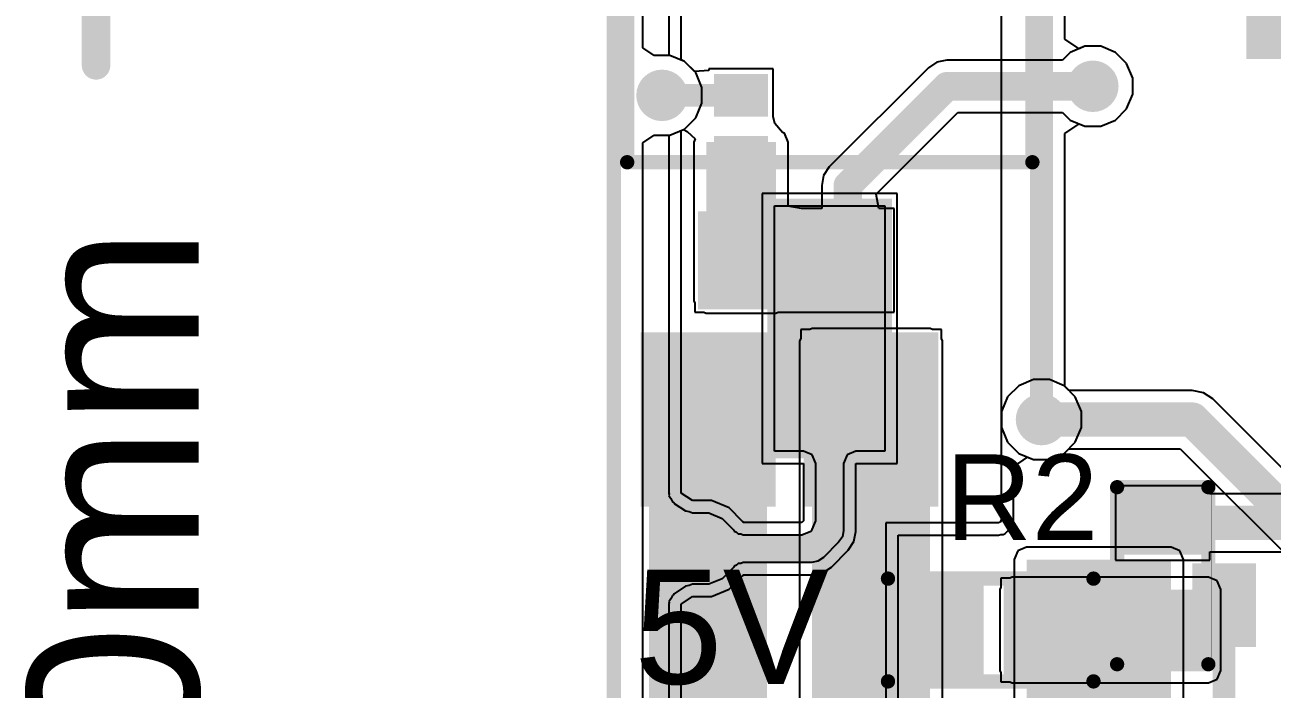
# Model space of a CAD drawing. Header units: millimetres. Extents: x -12 to 5428, y 0 to 5422.
# Drawn here: x -12.24 to -1.14, y 19.4 to 25.31 of the extents above; entities that cross this region are included whole.
import ezdxf

# ---------------------------------------------------------------- set-up
doc = ezdxf.new("R2010")
doc.units = ezdxf.units.MM
for name, color, linetype in [('BottomLayer', 5, 'Continuous'), ('BottomPaste', 16, 'Continuous'), ('BottomSolder', 6, 'Continuous'), ('Mechanical1', 6, 'Continuous'), ('Mechanical2', 216, 'Continuous'), ('TopLayer', 1, 'Continuous'), ('TopOverlay', 2, 'Continuous'), ('TopPaste', 8, 'Continuous'), ('TopSolder', 216, 'Continuous'), ('ViaHoleLayer', 16, 'Continuous')]:
    doc.layers.add(name, color=color, linetype=linetype)
doc.styles.add('Arial', font='', dxfattribs={"height": 0.2})
doc.styles.get('Arial').set_extended_font_data('Arial')

# ---------------------------------------------------------------- blocks, each defined once
blk = doc.blocks.new('DSIC01LSGET_61')
at = {"layer": 'TopLayer'}
for points in [[(-5.5, 0.5), (-3.3, 0.5), (-3.3, -0.5), (-5.5, -0.5)], [(3.3, 0.5), (5.5, 0.5), (5.5, -0.5), (3.3, -0.5)]]:
    blk.add_hatch(color=1, dxfattribs=at).paths.add_polyline_path(points)
at = {"layer": 'TopPaste'}
for points in [[(-5.5, 0.5), (-3.3, 0.5), (-3.3, -0.5), (-5.5, -0.5)], [(3.3, 0.5), (5.5, 0.5), (5.5, -0.5), (3.3, -0.5)]]:
    blk.add_hatch(color=8, dxfattribs=at).paths.add_polyline_path(points)
at = {"layer": 'TopSolder'}
for points in [[(-5.555, 0.555), (-3.245, 0.555), (-3.245, -0.555), (-5.555, -0.555)], [(3.245, 0.555), (5.555, 0.555), (5.555, -0.555), (3.245, -0.555)]]:
    blk.add_hatch(color=216, dxfattribs=at).paths.add_polyline_path(points)
at = {"layer": 'TopOverlay'}
for points, const_width in [([(-2.946, -1.803), (-2.946, 1.803)], 0.127), ([(2.921, 1.803), (-2.946, 1.803)], 0.127), ([(2.921, -1.803), (2.921, 1.803)], 0.127), ([(-0.508, 0), (0.483, 0.457)], 0.254), ([(-0.508, 0), (-1.422, 0)], 0.254), ([(1.372, -0.051), (0.457, -0.051)], 0.254), ([(2.921, -1.803), (-2.946, -1.803)], 0.127)]:
    blk.add_lwpolyline(points, dxfattribs=dict(at, const_width=const_width))
for points, const_width in [([(-2.978, 1.803, 1), (-2.915, 1.803, 1)], 0.0635), ([(-2.978, 1.803, 1), (-2.915, 1.803, 1)], 0.0635), ([(2.889, 1.803, 1), (2.953, 1.803, 1)], 0.0635), ([(2.889, 1.803, 1), (2.953, 1.803, 1)], 0.0635), ([(0.419, 0.457, 1), (0.546, 0.457, 1)], 0.127), ([(-1.486, 0, 1), (-1.359, 0, 1)], 0.127), ([(-0.572, 0, 1), (-0.445, 0, 1)], 0.127), ([(-0.572, 0, 1), (-0.445, 0, 1)], 0.127), ([(0.394, -0.051, 1), (0.521, -0.051, 1)], 0.127), ([(1.308, -0.051, 1), (1.435, -0.051, 1)], 0.127), ([(-2.978, -1.803, 1), (-2.915, -1.803, 1)], 0.0635), ([(-2.978, -1.803, 1), (-2.915, -1.803, 1)], 0.0635), ([(2.889, -1.803, 1), (2.953, -1.803, 1)], 0.0635), ([(2.889, -1.803, 1), (2.953, -1.803, 1)], 0.0635)]:
    blk.add_lwpolyline(points, format="xyb", close=True, dxfattribs=dict(at, const_width=const_width))
blk = doc.blocks.new('R___0201_B_99')
at = {"layer": 'BottomLayer'}
for points in [[(-0.41, 0.185), (-0.14, 0.185), (-0.14, -0.185), (-0.41, -0.185)], [(0.14, 0.185), (0.41, 0.185), (0.41, -0.185), (0.14, -0.185)]]:
    blk.add_hatch(color=5, dxfattribs=at).paths.add_polyline_path(points)
at = {"layer": 'BottomPaste'}
for points in [[(-0.41, 0.185), (-0.14, 0.185), (-0.14, -0.185), (-0.41, -0.185)], [(0.14, 0.185), (0.41, 0.185), (0.41, -0.185), (0.14, -0.185)]]:
    blk.add_hatch(color=16, dxfattribs=at).paths.add_polyline_path(points)
at = {"layer": 'BottomSolder'}
for points in [[(-0.465, 0.24), (-0.085, 0.24), (-0.085, -0.24), (-0.465, -0.24)], [(0.085, 0.24), (0.465, 0.24), (0.465, -0.24), (0.085, -0.24)]]:
    blk.add_hatch(color=6, dxfattribs=at).paths.add_polyline_path(points)
blk = doc.blocks.new('R___0402_B_109')
at = {"layer": 'BottomLayer'}
for points in [[(-0.241, 0.317), (-0.241, -0.318), (-0.698, -0.318), (-0.698, 0.317)], [(0.699, 0.317), (0.699, -0.318), (0.241, -0.318), (0.241, 0.317)]]:
    blk.add_hatch(color=5, dxfattribs=at).paths.add_polyline_path(points)
at = {"layer": 'BottomPaste'}
for points in [[(-0.241, 0.317), (-0.241, -0.318), (-0.698, -0.318), (-0.698, 0.317)], [(0.699, 0.317), (0.699, -0.318), (0.241, -0.318), (0.241, 0.317)]]:
    blk.add_hatch(color=16, dxfattribs=at).paths.add_polyline_path(points)
at = {"layer": 'BottomSolder'}
for points in [[(-0.186, 0.372), (-0.186, -0.373), (-0.753, -0.373), (-0.753, 0.372)], [(0.754, 0.372), (0.754, -0.373), (0.186, -0.373), (0.186, 0.372)]]:
    blk.add_hatch(color=6, dxfattribs=at).paths.add_polyline_path(points)
blk = doc.blocks.new('R___0402_111')
at = {"layer": 'TopLayer'}
for points in [[(-0.699, -0.318), (-0.699, 0.317), (-0.241, 0.317), (-0.241, -0.318)], [(0.241, -0.318), (0.241, 0.317), (0.698, 0.317), (0.698, -0.318)]]:
    blk.add_hatch(color=1, dxfattribs=at).paths.add_polyline_path(points)
at = {"layer": 'TopPaste'}
for points in [[(-0.699, -0.318), (-0.699, 0.317), (-0.241, 0.317), (-0.241, -0.318)], [(0.241, -0.318), (0.241, 0.317), (0.698, 0.317), (0.698, -0.318)]]:
    blk.add_hatch(color=8, dxfattribs=at).paths.add_polyline_path(points)
at = {"layer": 'TopSolder'}
for points in [[(-0.754, -0.373), (-0.754, 0.372), (-0.186, 0.372), (-0.186, -0.373)], [(0.186, -0.373), (0.186, 0.372), (0.753, 0.372), (0.753, -0.373)]]:
    blk.add_hatch(color=216, dxfattribs=at).paths.add_polyline_path(points)
at = {"layer": 'TopOverlay'}
for points, const_width in [([(-0.787, 0.406), (-0.787, -0.406)], 0.127), ([(-0.787, 0.406), (0.787, 0.406)], 0.127), ([(0.787, 0.406), (0.787, -0.406)], 0.127), ([(-0.787, -0.406), (0.787, -0.406)], 0.127), ([(-0.813, -0.432), (0.813, -0.432)], 0.00323)]:
    blk.add_lwpolyline(points, dxfattribs=dict(at, const_width=const_width))
for points, const_width in [([(-0.819, 0.406, 1), (-0.756, 0.406, 1)], 0.0635), ([(-0.819, 0.406, 1), (-0.756, 0.406, 1)], 0.0635), ([(0.756, 0.406, 1), (0.819, 0.406, 1)], 0.0635), ([(0.756, 0.406, 1), (0.819, 0.406, 1)], 0.0635), ([(-0.819, -0.406, 1), (-0.756, -0.406, 1)], 0.0635), ([(-0.819, -0.406, 1), (-0.756, -0.406, 1)], 0.0635), ([(-0.814, -0.432, 1), (-0.812, -0.432, 1)], 0.00161), ([(0.756, -0.406, 1), (0.819, -0.406, 1)], 0.0635), ([(0.756, -0.406, 1), (0.819, -0.406, 1)], 0.0635), ([(0.812, -0.432, 1), (0.814, -0.432, 1)], 0.00161)]:
    blk.add_lwpolyline(points, format="xyb", close=True, dxfattribs=dict(at, const_width=const_width))
blk = doc.blocks.new('LED_0402_B_114')
at = {"layer": 'BottomLayer'}
for points in [[(-0.785, 0.36), (-0.165, 0.36), (-0.165, -0.36), (-0.785, -0.36)], [(0.165, 0.36), (0.785, 0.36), (0.785, -0.36), (0.165, -0.36)]]:
    blk.add_hatch(color=5, dxfattribs=at).paths.add_polyline_path(points)
at = {"layer": 'BottomPaste'}
for points in [[(-0.785, 0.36), (-0.165, 0.36), (-0.165, -0.36), (-0.785, -0.36)], [(0.165, 0.36), (0.785, 0.36), (0.785, -0.36), (0.165, -0.36)]]:
    blk.add_hatch(color=16, dxfattribs=at).paths.add_polyline_path(points)
at = {"layer": 'BottomSolder'}
for points in [[(-0.86, 0.435), (-0.09, 0.435), (-0.09, -0.435), (-0.86, -0.435)], [(0.09, 0.435), (0.86, 0.435), (0.86, -0.435), (0.09, -0.435)]]:
    blk.add_hatch(color=6, dxfattribs=at).paths.add_polyline_path(points)
blk = doc.blocks.new('C___0402_B_213')
at = {"layer": 'BottomLayer'}
for points in [[(-0.241, 0.318), (-0.241, -0.317), (-0.698, -0.317), (-0.698, 0.318)], [(0.699, 0.318), (0.699, -0.317), (0.241, -0.317), (0.241, 0.318)]]:
    blk.add_hatch(color=5, dxfattribs=at).paths.add_polyline_path(points)
at = {"layer": 'BottomPaste'}
for points in [[(-0.241, 0.318), (-0.241, -0.317), (-0.698, -0.317), (-0.698, 0.318)], [(0.699, 0.318), (0.699, -0.317), (0.241, -0.317), (0.241, 0.318)]]:
    blk.add_hatch(color=16, dxfattribs=at).paths.add_polyline_path(points)
at = {"layer": 'BottomSolder'}
for points in [[(-0.181, 0.378), (-0.181, -0.377), (-0.758, -0.377), (-0.758, 0.378)], [(0.759, 0.378), (0.759, -0.377), (0.181, -0.377), (0.181, 0.378)]]:
    blk.add_hatch(color=6, dxfattribs=at).paths.add_polyline_path(points)
blk = doc.blocks.new('EVQP7A01P_B_224')
at = {"layer": 'BottomLayer'}
for points in [[(-2.5, 1.25), (-1.1, 1.25), (-1.1, 0.2), (-2.5, 0.2)], [(1.1, 1.25), (2.5, 1.25), (2.5, 0.2), (1.1, 0.2)], [(-2.5, -0.2), (-1.1, -0.2), (-1.1, -1.25), (-2.5, -1.25)], [(1.1, -0.2), (2.5, -0.2), (2.5, -1.25), (1.1, -1.25)]]:
    blk.add_hatch(color=5, dxfattribs=at).paths.add_polyline_path(points)
at = {"layer": 'BottomPaste'}
for points in [[(-2.5, 1.25), (-1.1, 1.25), (-1.1, 0.2), (-2.5, 0.2)], [(1.1, 1.25), (2.5, 1.25), (2.5, 0.2), (1.1, 0.2)], [(-2.5, -0.2), (-1.1, -0.2), (-1.1, -1.25), (-2.5, -1.25)], [(1.1, -0.2), (2.5, -0.2), (2.5, -1.25), (1.1, -1.25)]]:
    blk.add_hatch(color=16, dxfattribs=at).paths.add_polyline_path(points)
at = {"layer": 'BottomSolder'}
for points in [[(-2.575, 1.325), (-1.025, 1.325), (-1.025, 0.125), (-2.575, 0.125)], [(1.025, 1.325), (2.575, 1.325), (2.575, 0.125), (1.025, 0.125)], [(-2.575, -0.125), (-1.025, -0.125), (-1.025, -1.325), (-2.575, -1.325)], [(1.025, -0.125), (2.575, -0.125), (2.575, -1.325), (1.025, -1.325)]]:
    blk.add_hatch(color=6, dxfattribs=at).paths.add_polyline_path(points)
blk = doc.blocks.new('LED_0402_225')
at = {"layer": 'TopLayer'}
for points in [[(-0.785, 0.36), (-0.165, 0.36), (-0.165, -0.36), (-0.785, -0.36)], [(0.165, 0.36), (0.785, 0.36), (0.785, -0.36), (0.165, -0.36)]]:
    blk.add_hatch(color=1, dxfattribs=at).paths.add_polyline_path(points)
at = {"layer": 'TopOverlay'}
blk.add_hatch(color=2, dxfattribs=at).paths.add_polyline_path([(0.94, -0.508), (1.549, -0.508), (1.549, 0.508), (0.94, 0.508)])
at = {"layer": 'TopPaste'}
for points in [[(-0.785, 0.36), (-0.165, 0.36), (-0.165, -0.36), (-0.785, -0.36)], [(0.165, 0.36), (0.785, 0.36), (0.785, -0.36), (0.165, -0.36)]]:
    blk.add_hatch(color=8, dxfattribs=at).paths.add_polyline_path(points)
at = {"layer": 'TopSolder'}
for points in [[(-0.86, 0.435), (-0.09, 0.435), (-0.09, -0.435), (-0.86, -0.435)], [(0.09, 0.435), (0.86, 0.435), (0.86, -0.435), (0.09, -0.435)]]:
    blk.add_hatch(color=216, dxfattribs=at).paths.add_polyline_path(points)
at = {"layer": 'TopOverlay', "const_width": 0.127}
for points in [[(-0.889, 0.457), (-0.889, -0.457)], [(0.94, 0.457), (-0.889, 0.457)], [(0.94, 0.457), (0.94, -0.457)], [(0.94, -0.457), (-0.889, -0.457)]]:
    blk.add_lwpolyline(points, dxfattribs=at)
at = {"layer": 'TopOverlay', "const_width": 0.0635}
for points in [[(-0.921, 0.457, 1), (-0.857, 0.457, 1)], [(-0.921, 0.457, 1), (-0.857, 0.457, 1)], [(0.908, 0.457, 1), (0.972, 0.457, 1)], [(0.908, 0.457, 1), (0.972, 0.457, 1)], [(-0.921, -0.457, 1), (-0.857, -0.457, 1)], [(-0.921, -0.457, 1), (-0.857, -0.457, 1)], [(0.908, -0.457, 1), (0.972, -0.457, 1)], [(0.908, -0.457, 1), (0.972, -0.457, 1)]]:
    blk.add_lwpolyline(points, format="xyb", close=True, dxfattribs=at)

msp = doc.modelspace()

# ---------------------------------------------------------------- hatches: boundary and pattern name
at = {"layer": 'BottomLayer'}
h = msp.add_hatch(color=5, dxfattribs=at)
edge = h.paths.add_edge_path()
edge.add_arc((-2.737, 24.765), 0.229, 0, 360)
h = msp.add_hatch(color=5, dxfattribs=at)
edge = h.paths.add_edge_path()
edge.add_arc((-6.571, 24.684), 0.229, 0, 360)
for points in [[(-6.177, 22.856), (-5.557, 22.856), (-5.557, 24.269), (-6.177, 24.269)], [(-6.686, 17.5), (-5.636, 17.5), (-5.636, 22.5), (-6.686, 22.5)], [(-5.236, 17.5), (-4.186, 17.5), (-4.186, 22.5), (-5.236, 22.5)], [(-3.327, 18.613), (-2.04, 18.613), (-2.04, 20.554), (-3.327, 20.554)]]:
    msp.add_hatch(color=5, dxfattribs=at).paths.add_polyline_path(points)
h = msp.add_hatch(color=5, dxfattribs=at)
edge = h.paths.add_edge_path()
edge.add_arc((-3.194, 21.8), 0.229, 0, 360)
h = msp.add_hatch(color=5, dxfattribs=at)
edge = h.paths.add_edge_path()
edge.add_arc((-6.216, 20.652), 0.3, 0, 360)
at = {"layer": 'TopLayer'}
h = msp.add_hatch(color=1, dxfattribs=at)
edge = h.paths.add_edge_path()
edge.add_arc((-2.737, 24.765), 0.229, 0, 360)
h = msp.add_hatch(color=1, dxfattribs=at)
edge = h.paths.add_edge_path()
edge.add_arc((-6.571, 24.684), 0.229, 0, 360)
h = msp.add_hatch(color=1, dxfattribs=at)
edge = h.paths.add_edge_path()
edge.add_arc((-3.194, 21.8), 0.229, 0, 360)
h = msp.add_hatch(color=1, dxfattribs=at)
edge = h.paths.add_edge_path()
edge.add_arc((-6.216, 20.652), 0.3, 0, 360)
msp.add_hatch(color=1, dxfattribs=at).paths.add_polyline_path([(-3.455, 19.568), (-1.708, 19.568), (-1.708, 20.288), (-3.455, 20.288)])
at = {"layer": 'ViaHoleLayer'}
h = msp.add_hatch(color=16, dxfattribs=at)
edge = h.paths.add_edge_path()
edge.add_arc((-2.737, 24.765), 0.102, 0, 360)
h = msp.add_hatch(color=16, dxfattribs=at)
edge = h.paths.add_edge_path()
edge.add_arc((-6.571, 24.684), 0.102, 0, 360)
h = msp.add_hatch(color=16, dxfattribs=at)
edge = h.paths.add_edge_path()
edge.add_arc((-3.194, 21.8), 0.102, 0, 360)
h = msp.add_hatch(color=16, dxfattribs=at)
edge = h.paths.add_edge_path()
edge.add_arc((-6.216, 20.652), 0.15, 0, 360)

# ---------------------------------------------------------------- linework, layer by layer
at = {"layer": 'BottomLayer'}
for p, q in [((-6.741, 25.106), (-6.741, 33)), ((-6.642, 25.04), (-6.741, 25.106)), ((-2.808, 25.121), (-2.938, 25.066)), ((-2.666, 25.121), (-2.808, 25.121)), ((-2.536, 25.066), (-2.666, 25.121)), ((-6.501, 25.04), (-6.642, 25.04)), ((-6.37, 24.986), (-6.501, 25.04)), ((-6.281, 24.897), (-6.37, 24.986)), ((-4.124, 24.98), (-4.2, 24.93)), ((-4.035, 24.998), (-4.124, 24.98)), ((-3.007, 24.998), (-4.035, 24.998)), ((-2.938, 25.066), (-3.007, 24.998)), ((-2.436, 24.966), (-2.536, 25.066)), ((-6.154, 24.904), (-6.281, 24.897)), ((-5.581, 24.921), (-6.154, 24.921)), ((-6.154, 24.921), (-6.154, 24.904)), ((-5.581, 24.497), (-5.581, 24.921)), ((-4.2, 24.93), (-5.082, 24.047)), ((-2.381, 24.836), (-2.436, 24.966)), ((-2.381, 24.694), (-2.381, 24.836)), ((-2.436, 24.564), (-2.381, 24.694)), ((-4.666, 23.804), (-3.938, 24.532)), ((-3.938, 24.532), (-3.007, 24.532)), ((-3.007, 24.532), (-2.938, 24.464)), ((-2.536, 24.464), (-2.436, 24.564)), ((-5.568, 24.434), (-5.581, 24.497)), ((-5.498, 24.355), (-5.568, 24.434)), ((-2.938, 24.464), (-2.808, 24.409)), ((-2.666, 24.409), (-2.536, 24.464)), ((-6.741, 24.263), (-6.642, 24.329)), ((-6.642, 24.329), (-6.501, 24.329)), ((-6.501, 24.329), (-6.379, 24.379)), ((-6.379, 24.379), (-6.348, 24.363)), ((-6.348, 24.363), (-6.276, 24.298)), ((-5.48, 24.347), (-5.498, 24.355)), ((-5.447, 24.269), (-5.48, 24.347)), ((-2.808, 24.409), (-2.666, 24.409)), ((-6.741, 7), (-6.741, 24.263)), ((-6.276, 24.298), (-6.287, 24.269)), ((-6.287, 24.269), (-6.287, 22.856)), ((-5.447, 23.698), (-5.447, 24.269)), ((-5.082, 24.047), (-5.133, 23.972)), ((-5.133, 23.972), (-5.15, 23.883)), ((-5.15, 23.883), (-5.15, 23.677)), ((-4.641, 23.677), (-4.666, 23.804)), ((-5.329, 23.677), (-5.447, 23.698)), ((-5.32, 23.677), (-5.329, 23.677)), ((-5.15, 23.677), (-5.32, 23.677)), ((-4.506, 23.677), (-4.641, 23.677)), ((-4.506, 22.754), (-4.506, 23.677)), ((-6.287, 22.856), (-6.279, 22.835)), ((-6.279, 22.835), (-6.279, 22.754)), ((-6.279, 22.754), (-6.198, 22.754)), ((-6.198, 22.754), (-6.177, 22.746)), ((-5.557, 22.746), (-5.537, 22.754)), ((-5.537, 22.754), (-5.456, 22.754)), ((-5.456, 22.754), (-5.456, 22.754)), ((-5.456, 22.754), (-5.329, 22.754)), ((-5.329, 22.754), (-5.329, 22.754)), ((-5.329, 22.754), (-4.506, 22.754)), ((-6.177, 22.746), (-5.557, 22.746)), ((-5.256, 22.602), (-5.337, 22.602)), ((-5.337, 22.602), (-5.337, 22.52)), ((-5.236, 22.61), (-5.256, 22.602)), ((-4.186, 22.61), (-5.236, 22.61)), ((-4.165, 22.602), (-4.186, 22.61)), ((-4.084, 22.602), (-4.165, 22.602)), ((-4.084, 22.52), (-4.084, 22.602)), ((-5.337, 22.52), (-5.346, 22.5)), ((-5.346, 22.5), (-5.346, 17.5)), ((-4.076, 22.5), (-4.084, 22.52)), ((-4.076, 17.524), (-4.076, 22.5)), ((-3.396, 22.101), (-3.496, 22.001)), ((-3.265, 22.156), (-3.396, 22.101)), ((-3.123, 22.156), (-3.265, 22.156)), ((-2.993, 22.101), (-3.123, 22.156)), ((-2.95, 22.059), (-2.993, 22.101)), ((-3.496, 22.001), (-3.55, 21.871)), ((-1.852, 22.059), (-2.95, 22.059)), ((-1.752, 22.039), (-1.852, 22.059)), ((-1.668, 21.983), (-1.752, 22.039)), ((-0.65, 20.964), (-1.668, 21.983)), ((-3.55, 21.871), (-3.55, 21.729)), ((-3.55, 21.729), (-3.496, 21.599)), ((-3.496, 21.599), (-3.396, 21.499)), ((-2.993, 21.499), (-2.95, 21.541)), ((-2.95, 21.541), (-1.959, 21.541)), ((-1.959, 21.541), (0.15, 19.432)), ((-3.396, 21.499), (-3.265, 21.444)), ((-3.265, 21.444), (-3.123, 21.444)), ((-3.123, 21.444), (-2.993, 21.499)), ((-3.327, 20.664), (-3.404, 20.632)), ((-2.04, 20.664), (-3.327, 20.664)), ((-1.962, 20.632), (-2.04, 20.664)), ((-3.404, 20.632), (-3.437, 20.554)), ((-3.437, 20.554), (-3.437, 18.613)), ((-1.93, 20.554), (-1.962, 20.632)), ((-1.93, 18.613), (-1.93, 20.554))]:
    msp.add_line(p, q, dxfattribs=at)
for points, const_width in [([(-4.917, 23.883), (-4.035, 24.765)], 0.254), ([(-4.035, 24.765), (-2.737, 24.765)], 0.254), ([(-6.605, 24.684), (-6.571, 24.684)], 0.203), ([(-6.571, 24.684), (-5.867, 24.684)], 0.203), ([(-4.917, 23.216), (-4.917, 23.883)], 0.254), ([(-3.194, 21.8), (-1.852, 21.8)], 0.305), ([(-1.852, 21.8), (1.82, 18.128)], 0.305), ([(-1.569, 19.095), (-1.569, 20.148)], 0.203)]:
    msp.add_lwpolyline(points, dxfattribs=dict(at, const_width=const_width))
for points, const_width in [([(-4.099, 24.765, 1), (-3.972, 24.765, 1)], 0.127), ([(-4.099, 24.765, 1), (-3.972, 24.765, 1)], 0.127), ([(-2.801, 24.765, 1), (-2.674, 24.765, 1)], 0.127), ([(-6.656, 24.684, 1), (-6.554, 24.684, 1)], 0.102), ([(-6.622, 24.684, 1), (-6.521, 24.684, 1)], 0.102), ([(-6.622, 24.684, 1), (-6.521, 24.684, 1)], 0.102), ([(-5.918, 24.684, 1), (-5.817, 24.684, 1)], 0.102), ([(-4.981, 23.883, 1), (-4.854, 23.883, 1)], 0.127), ([(-4.981, 23.883, 1), (-4.854, 23.883, 1)], 0.127), ([(-4.981, 23.216, 1), (-4.854, 23.216, 1)], 0.127), ([(-3.27, 21.8, 1), (-3.118, 21.8, 1)], 0.152), ([(-1.928, 21.8, 1), (-1.775, 21.8, 1)], 0.152), ([(-1.928, 21.8, 1), (-1.775, 21.8, 1)], 0.152), ([(-1.619, 20.148, 1), (-1.518, 20.148, 1)], 0.102)]:
    msp.add_lwpolyline(points, format="xyb", close=True, dxfattribs=dict(at, const_width=const_width))
at = {"layer": 'Mechanical1', "const_width": 0.254}
msp.add_lwpolyline([(-11.608, 24.951), (-11.608, 40)], dxfattribs=at)
at = {"layer": 'Mechanical1', "const_width": 0.127}
msp.add_lwpolyline([(-11.671, 24.951, 1), (-11.544, 24.951, 1)], format="xyb", close=True, dxfattribs=at)
at = {"layer": 'Mechanical2', "const_width": 0.127}
msp.add_lwpolyline([(-7, 7), (-7, 33)], dxfattribs=at)
at = {"layer": 'TopLayer'}
for p, q in [((-6.741, 25.106), (-6.741, 33)), ((-6.511, 27.273), (-6.511, 25.04)), ((-6.401, 24.999), (-6.401, 27.273)), ((-3.554, 27.286), (-3.554, 21.381)), ((-2.987, 25.184), (-2.987, 27.209)), ((-6.642, 25.04), (-6.741, 25.106)), ((-2.86, 25.099), (-2.987, 25.184)), ((-2.808, 25.121), (-2.86, 25.099)), ((-2.666, 25.121), (-2.808, 25.121)), ((-2.536, 25.066), (-2.666, 25.121)), ((-6.511, 25.04), (-6.642, 25.04)), ((-6.37, 24.986), (-6.401, 24.999)), ((-6.27, 24.886), (-6.37, 24.986)), ((-2.436, 24.966), (-2.536, 25.066)), ((-6.216, 24.755), (-6.27, 24.886)), ((-2.381, 24.836), (-2.436, 24.966)), ((-6.216, 24.614), (-6.216, 24.755)), ((-2.381, 24.694), (-2.381, 24.836)), ((-2.436, 24.564), (-2.381, 24.694)), ((-6.27, 24.483), (-6.216, 24.614)), ((-2.536, 24.464), (-2.436, 24.564)), ((-6.37, 24.383), (-6.27, 24.483)), ((-2.987, 24.346), (-2.86, 24.431)), ((-2.86, 24.431), (-2.808, 24.409)), ((-2.666, 24.409), (-2.536, 24.464)), ((-6.741, 24.263), (-6.642, 24.329)), ((-6.642, 24.329), (-6.511, 24.329)), ((-6.511, 24.329), (-6.511, 21.146)), ((-6.401, 24.37), (-6.37, 24.383)), ((-6.401, 21.146), (-6.401, 24.37)), ((-2.987, 22.096), (-2.987, 24.346)), ((-2.808, 24.409), (-2.666, 24.409)), ((-6.741, 7), (-6.741, 24.263)), ((-4.477, 23.812), (-5.68, 23.812)), ((-5.68, 23.812), (-5.68, 21.409)), ((-4.477, 21.409), (-4.477, 23.812)), ((-5.57, 21.519), (-5.57, 23.702)), ((-5.57, 23.702), (-4.587, 23.702)), ((-4.587, 23.702), (-4.587, 21.519)), ((-2.893, 22.001), (-2.987, 22.096)), ((-2.839, 21.871), (-2.893, 22.001)), ((-2.839, 21.729), (-2.839, 21.871)), ((-2.893, 21.599), (-2.839, 21.729)), ((-2.993, 21.499), (-2.893, 21.599)), ((-5.311, 21.519), (-5.57, 21.519)), ((-5.234, 21.487), (-5.311, 21.519)), ((-5.201, 21.409), (-5.234, 21.487)), ((-4.923, 21.487), (-4.955, 21.409)), ((-4.845, 21.519), (-4.923, 21.487)), ((-4.587, 21.519), (-4.845, 21.519)), ((-3.444, 21.381), (-3.317, 21.466)), ((-3.317, 21.466), (-3.265, 21.444)), ((-3.265, 21.444), (-3.123, 21.444)), ((-3.123, 21.444), (-2.993, 21.499)), ((-5.68, 21.409), (-5.311, 21.409)), ((-5.311, 21.409), (-5.311, 20.899)), ((-5.201, 20.899), (-5.201, 21.409)), ((-4.955, 21.409), (-4.955, 20.814)), ((-4.845, 20.803), (-4.845, 21.409)), ((-4.845, 21.409), (-4.477, 21.409)), ((-3.554, 21.381), (-3.554, 20.903)), ((-3.444, 20.903), (-3.444, 21.381)), ((-1.696, 21.211), (-2.534, 21.211)), ((-2.534, 21.211), (-2.534, 20.55)), ((-1.696, 21.14), (-1.696, 21.211)), ((-6.511, 21.146), (-6.506, 21.136)), ((-6.506, 21.136), (-6.509, 21.124)), ((-6.509, 21.124), (-6.491, 21.098)), ((-6.491, 21.098), (-6.479, 21.068)), ((-6.301, 21.079), (-6.401, 21.146)), ((-0.443, 21.14), (-1.696, 21.14)), ((-6.479, 21.068), (-6.468, 21.064)), ((-6.468, 21.064), (-6.462, 21.054)), ((-6.462, 21.054), (-6.362, 20.988)), ((-6.362, 20.988), (-6.33, 20.981)), ((-6.33, 20.981), (-6.301, 20.969)), ((-6.131, 21.079), (-6.301, 21.079)), ((-5.974, 21.014), (-6.131, 21.079)), ((-5.854, 20.894), (-5.974, 21.014)), ((-6.301, 20.969), (-6.153, 20.969)), ((-6.153, 20.969), (-6.036, 20.921)), ((-6.036, 20.921), (-5.932, 20.816)), ((-5.85, 20.885), (-5.854, 20.894)), ((-5.326, 20.885), (-5.85, 20.885)), ((-5.311, 20.899), (-5.326, 20.885)), ((-5.234, 20.822), (-5.201, 20.899)), ((-3.576, 20.881), (-4.578, 20.881)), ((-4.578, 20.881), (-4.578, 18.456)), ((-3.561, 20.887), (-3.576, 20.881)), ((-3.554, 20.903), (-3.561, 20.887)), ((-3.453, 20.882), (-3.444, 20.903)), ((-3.453, 20.86), (-3.453, 20.882)), ((-5.932, 20.816), (-5.928, 20.807)), ((-5.928, 20.807), (-5.908, 20.799)), ((-5.908, 20.799), (-5.892, 20.784)), ((-5.892, 20.784), (-5.87, 20.784)), ((-5.87, 20.784), (-5.85, 20.775)), ((-5.85, 20.775), (-5.326, 20.775)), ((-5.326, 20.775), (-5.248, 20.807)), ((-5.248, 20.807), (-5.234, 20.822)), ((-4.966, 20.757), (-4.999, 20.708)), ((-4.955, 20.814), (-4.966, 20.757)), ((-4.863, 20.714), (-4.845, 20.803)), ((-4.468, 18.456), (-4.468, 20.771)), ((-4.468, 20.771), (-3.576, 20.771)), ((-3.576, 20.771), (-3.556, 20.779)), ((-3.556, 20.779), (-3.534, 20.779)), ((-3.534, 20.779), (-3.519, 20.785)), ((-3.534, 20.779), (-3.534, 20.779)), ((-3.519, 20.785), (-3.503, 20.801)), ((-3.519, 20.785), (-3.519, 20.785)), ((-3.503, 20.801), (-3.498, 20.803)), ((-3.498, 20.803), (-3.496, 20.808)), ((-3.496, 20.808), (-3.481, 20.823)), ((-3.481, 20.823), (-3.476, 20.825)), ((-3.476, 20.825), (-3.474, 20.83)), ((-3.474, 20.83), (-3.459, 20.845)), ((-3.459, 20.845), (-3.453, 20.86)), ((-3.459, 20.845), (-3.459, 20.845)), ((-3.453, 20.86), (-3.453, 20.86)), ((-4.999, 20.708), (-5.134, 20.573)), ((-4.913, 20.638), (-4.863, 20.714)), ((-5.183, 20.54), (-5.24, 20.529)), ((-5.134, 20.573), (-5.183, 20.54)), ((-5.064, 20.487), (-4.913, 20.638)), ((-2.534, 20.55), (-1.696, 20.55)), ((-1.696, 20.55), (-1.696, 20.622)), ((-1.696, 20.622), (-0.458, 20.622)), ((-5.932, 20.488), (-6.036, 20.383)), ((-5.928, 20.497), (-5.932, 20.488)), ((-5.908, 20.505), (-5.928, 20.497)), ((-5.892, 20.521), (-5.908, 20.505)), ((-5.87, 20.521), (-5.892, 20.521)), ((-5.85, 20.529), (-5.87, 20.521)), ((-5.24, 20.529), (-5.85, 20.529)), ((-5.229, 20.419), (-5.14, 20.437)), ((-5.14, 20.437), (-5.064, 20.487)), ((-6.362, 20.317), (-6.462, 20.25)), ((-6.33, 20.323), (-6.362, 20.317)), ((-6.301, 20.335), (-6.33, 20.323)), ((-6.153, 20.335), (-6.301, 20.335)), ((-6.036, 20.383), (-6.153, 20.335)), ((-5.974, 20.29), (-5.854, 20.41)), ((-5.854, 20.41), (-5.85, 20.419)), ((-5.85, 20.419), (-5.229, 20.419)), ((-3.475, 20.39), (-3.556, 20.39)), ((-3.556, 20.39), (-3.556, 20.308)), ((-3.455, 20.398), (-3.475, 20.39)), ((-1.708, 20.398), (-3.455, 20.398)), ((-1.631, 20.366), (-1.708, 20.398)), ((-1.598, 20.288), (-1.631, 20.366)), ((-6.491, 20.206), (-6.509, 20.18)), ((-6.479, 20.236), (-6.491, 20.206)), ((-6.468, 20.24), (-6.479, 20.236)), ((-6.462, 20.25), (-6.468, 20.24)), ((-6.401, 20.158), (-6.301, 20.225)), ((-6.301, 20.225), (-6.131, 20.225)), ((-6.131, 20.225), (-5.974, 20.29)), ((-3.556, 20.308), (-3.565, 20.288)), ((-3.565, 20.288), (-3.565, 19.568)), ((-1.598, 19.568), (-1.598, 20.288)), ((-6.506, 20.169), (-6.511, 20.158)), ((-6.511, 20.158), (-6.511, 5.904)), ((-6.509, 20.18), (-6.506, 20.169)), ((-6.401, 5.904), (-6.401, 20.158)), ((-3.565, 19.568), (-3.556, 19.548)), ((-3.556, 19.548), (-3.556, 19.467)), ((-1.631, 19.49), (-1.598, 19.568)), ((-3.556, 19.467), (-3.475, 19.467)), ((-3.475, 19.467), (-3.455, 19.458)), ((-3.455, 19.458), (-1.708, 19.458)), ((-1.708, 19.458), (-1.631, 19.49))]:
    msp.add_line(p, q, dxfattribs=at)
for points, const_width in [([(-3.194, 21.8), (-3.194, 27.295)], 0.203), ([(-5.078, 20.803), (-5.078, 22.61)], 0.254), ([(-2.115, 20.881), (-0.113, 20.881)], 0.305), ([(-5.229, 20.652), (-5.078, 20.803)], 0.254), ([(-6.216, 20.652), (-5.229, 20.652)], 0.254)]:
    msp.add_lwpolyline(points, dxfattribs=dict(at, const_width=const_width))
for points, const_width in [([(-5.142, 22.61, 1), (-5.015, 22.61, 1)], 0.127), ([(-3.245, 21.8, 1), (-3.143, 21.8, 1)], 0.102), ([(-2.191, 20.881, 1), (-2.039, 20.881, 1)], 0.152), ([(-5.142, 20.803, 1), (-5.015, 20.803, 1)], 0.127), ([(-5.142, 20.803, 1), (-5.015, 20.803, 1)], 0.127), ([(-6.279, 20.652, 1), (-6.152, 20.652, 1)], 0.127), ([(-5.293, 20.652, 1), (-5.166, 20.652, 1)], 0.127), ([(-5.293, 20.652, 1), (-5.166, 20.652, 1)], 0.127)]:
    msp.add_lwpolyline(points, format="xyb", close=True, dxfattribs=dict(at, const_width=const_width))

# ---------------------------------------------------------------- block references
for name, p, rotation in [('DSIC01LSGET_61', (-5.078, 27.01), 270), ('C___0402_B_213', (-0.994, 25.765), 90), ('R___0201_B_99', (-5.867, 24.409), 270), ('LED_0402_B_114', (-5.392, 23.216), 180), ('EVQP7A01P_B_224', (-5.436, 20), 90), ('R___0402_111', (-2.115, 20.411), 90), ('LED_0402_225', (-3.62, 19.928), 180), ('R___0402_B_109', (-2.038, 20.148), 180)]:
    msp.add_blockref(name, p, dxfattribs=dict(rotation=rotation))

# ---------------------------------------------------------------- texts
at = {"layer": 'Mechanical1', "style": 'Arial'}
msp.add_text('40.00mm', height=1.524, rotation=90, dxfattribs=at).set_placement((-10.694, 14.642))
at = {"layer": 'TopOverlay', "style": 'Arial'}
for s, height, p in [('R2', 0.762, (-4.049, 20.728)), ('5V', 1.016, (-6.82, 19.449))]:
    msp.add_text(s, height=height, dxfattribs=at).set_placement(p)

doc.saveas('drawing.dxf')
